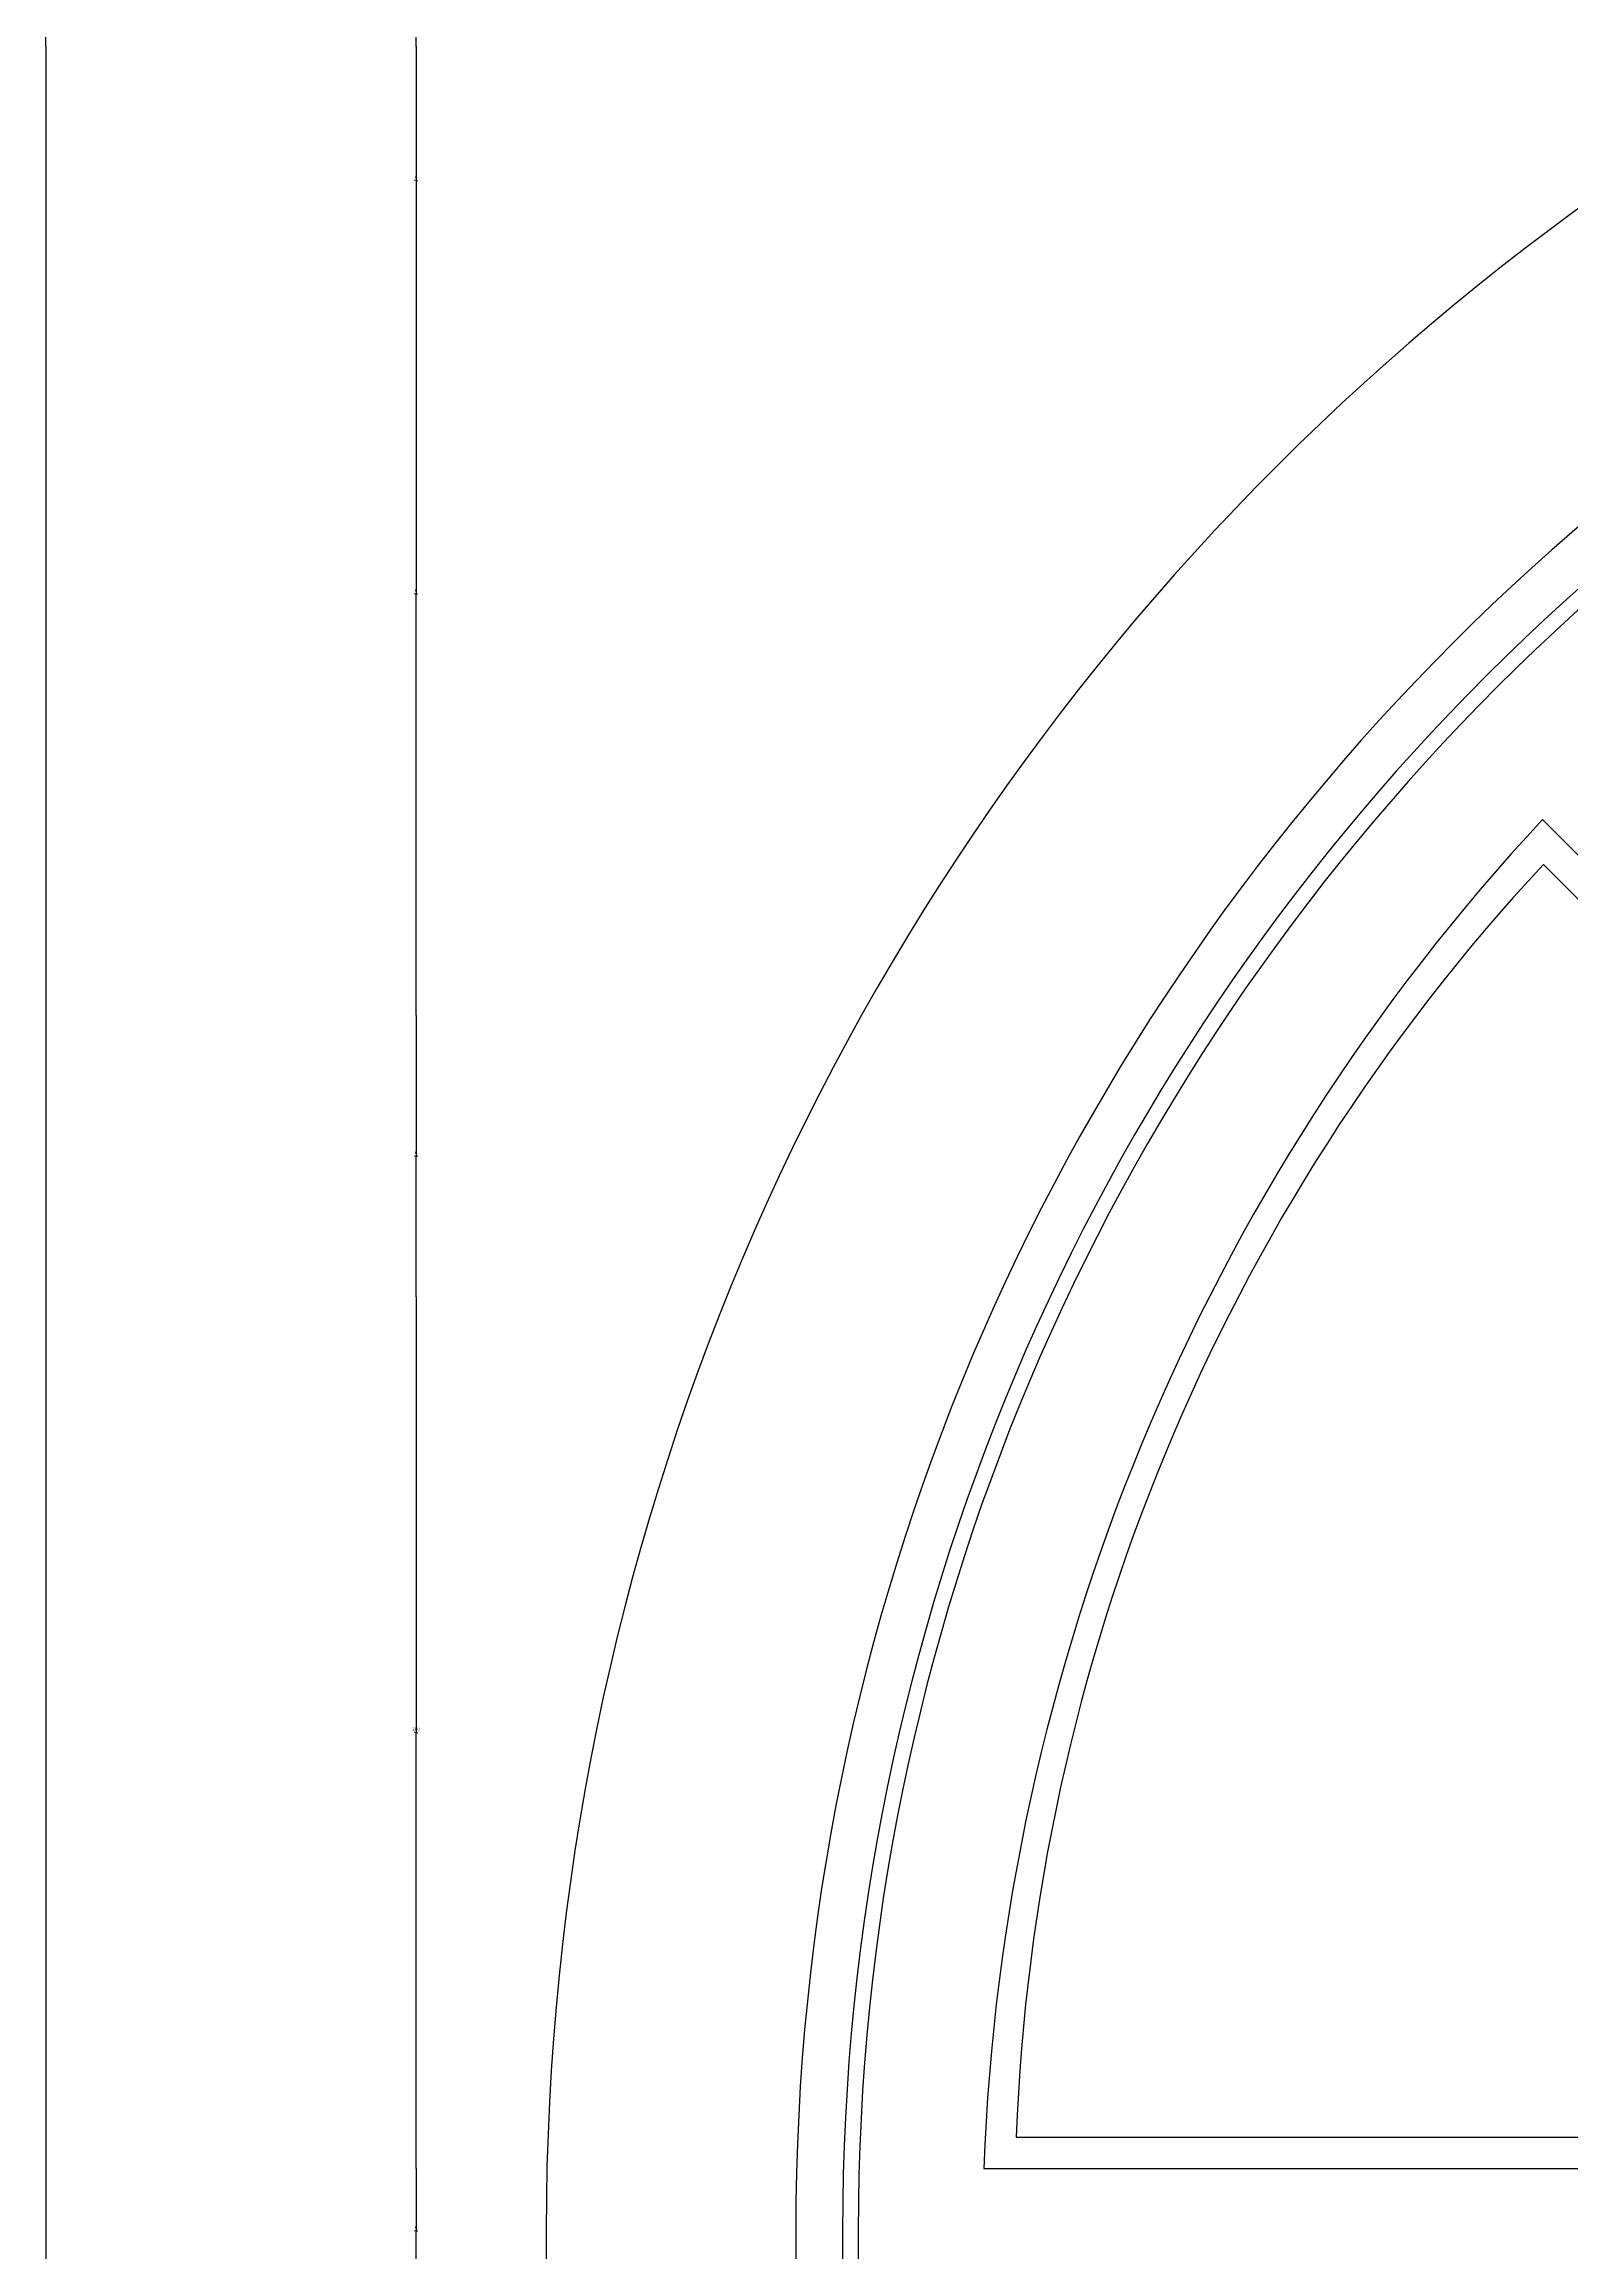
# Model space of a CAD drawing. Header units: metres. Extents: x 278 to 5235, y 197 to 7080.
# Drawn here: x 301 to 791, y 6017 to 6725 of the extents above; entities that cross this region are included whole.
import ezdxf

# ---------------------------------------------------------------- set-up
doc = ezdxf.new("R2010")
doc.units = ezdxf.units.M
for name, color, linetype in [('3', 3, 'Continuous'), ('4', 4, 'Continuous'), ('7', 7, 'Continuous'), ('BH', 3, 'Continuous'), ('DIM', 3, 'Continuous')]:
    doc.layers.add(name, color=color, linetype=linetype)
doc.dimstyles.get("Standard").update_dxf_attribs({"dimtxt": 2.5, "dimasz": 2.5, "dimexe": 1.25, "dimexo": 0.625, "dimtad": 1, "dimcen": 2.5, "dimazin": 3, "dimtfac": 1, "dimtmove": 0, "dimatfit": 3})

# ---------------------------------------------------------------- blocks, each defined once
blk = doc.blocks.new('*D48')
for p, q in [((420.47, 6823.92), (420.47, 6773.92)), ((420.22, 6773.92), (419.97, 6773.92)), ((420.47, 6723.92), (420.47, 6773.92)), ((420.47, 6773.92), (420.47, 6773.92)), ((420.72, 6773.92), (420.97, 6773.92))]:
    blk.add_line(p, q)
at = {"layer": 'Defpoints'}
for p in [(420.47, 6823.92), (420.47, 6773.92), (420.47, 6723.92)]:
    blk.add_point(p, dxfattribs=at)
at = {"layer": 'DIM', "insert": (420.47, 6775.045), "char_height": 1, "attachment_point": 5}
blk.add_mtext('0', dxfattribs=at)
blk = doc.blocks.new('*D49')
for p, q in [((420.47, 6723.92), (420.47, 6680.95)), ((420.22, 6680.95), (419.97, 6680.95)), ((420.47, 6683.62), (420.47, 6680.95)), ((420.47, 6680.95), (420.47, 6680.95)), ((420.72, 6680.95), (420.97, 6680.95))]:
    blk.add_line(p, q)
at = {"layer": 'Defpoints'}
for p in [(420.47, 6723.92), (420.47, 6683.62), (420.47, 6680.95)]:
    blk.add_point(p, dxfattribs=at)
at = {"layer": 'DIM', "insert": (420.47, 6682.075), "char_height": 1, "attachment_point": 5}
blk.add_mtext('0', dxfattribs=at)
blk = doc.blocks.new('*D50')
for p, q in [((314.14, 6823.92), (314.14, 6773.92)), ((305.45, 6773.92), (301.51, 6773.92)), ((301.76, 6723.92), (301.76, 6773.92)), ((314.39, 6773.92), (310.45, 6773.92))]:
    blk.add_line(p, q)
at = {"layer": 'Defpoints'}
for p in [(314.14, 6823.92), (314.14, 6773.92), (301.76, 6723.92)]:
    blk.add_point(p, dxfattribs=at)
at = {"layer": 'DIM', "insert": (307.95, 6773.92), "char_height": 1, "attachment_point": 5}
blk.add_mtext('12,38', dxfattribs=at)
blk = doc.blocks.new('*D52')
for p, q in [((301.76, 6723.92), (301.76, 5723.92)), ((301.51, 5723.92), (301.26, 5723.92)), ((301.76, 4723.92), (301.76, 5723.92)), ((301.76, 5723.92), (301.76, 5723.92)), ((302.01, 5723.92), (302.26, 5723.92))]:
    blk.add_line(p, q)
at = {"layer": 'Defpoints'}
for p in [(301.76, 6723.92), (301.76, 5723.92), (301.76, 4723.92)]:
    blk.add_point(p, dxfattribs=at)
at = {"layer": 'DIM', "insert": (301.76, 5725.045), "char_height": 1, "attachment_point": 5}
blk.add_mtext('0', dxfattribs=at)
blk = doc.blocks.new('*D74')
for p, q in [((420.47, 6413.41), (420.47, 6368.33)), ((420.22, 6368.33), (419.97, 6368.33)), ((420.47, 6323.25), (420.47, 6368.33)), ((420.47, 6368.33), (420.47, 6368.33)), ((420.72, 6368.33), (420.97, 6368.33))]:
    blk.add_line(p, q)
at = {"layer": 'Defpoints'}
for p in [(420.47, 6413.41), (420.47, 6368.33), (420.47, 6323.25)]:
    blk.add_point(p, dxfattribs=at)
at = {"layer": 'DIM', "insert": (420.47, 6369.455), "char_height": 1, "attachment_point": 5}
blk.add_mtext('0', dxfattribs=at)
blk = doc.blocks.new('*D75')
for p, q in [((420.47, 6323.25), (420.47, 6183.59)), ((420.22, 6183.59), (419.97, 6183.59)), ((420.47, 6043.92), (420.47, 6183.59)), ((420.47, 6183.59), (420.47, 6183.59)), ((420.72, 6183.59), (420.97, 6183.59))]:
    blk.add_line(p, q)
at = {"layer": 'Defpoints'}
for p in [(420.47, 6323.25), (420.47, 6183.59), (420.47, 6043.92)]:
    blk.add_point(p, dxfattribs=at)
at = {"layer": 'DIM', "insert": (420.47, 6184.715), "char_height": 1, "attachment_point": 5}
blk.add_mtext('280', dxfattribs=at)
blk = doc.blocks.new('*D76')
for p, q in [((420.47, 6043.92), (420.47, 6023.92)), ((420.22, 6023.92), (419.97, 6023.92)), ((420.47, 6003.92), (420.47, 6023.92)), ((420.47, 6023.92), (420.47, 6023.92)), ((420.72, 6023.92), (420.97, 6023.92))]:
    blk.add_line(p, q)
at = {"layer": 'Defpoints'}
for p in [(420.47, 6043.92), (420.47, 6023.92), (420.47, 6003.92)]:
    blk.add_point(p, dxfattribs=at)
at = {"layer": 'DIM', "insert": (420.47, 6025.045), "char_height": 1, "attachment_point": 5}
blk.add_mtext('0', dxfattribs=at)
blk = doc.blocks.new('*D77')
for p, q in [((420.47, 6683.62), (420.47, 6548.51)), ((420.22, 6548.51), (419.97, 6548.51)), ((420.47, 6413.41), (420.47, 6548.51)), ((420.47, 6548.51), (420.47, 6548.51)), ((420.72, 6548.51), (420.97, 6548.51))]:
    blk.add_line(p, q)
at = {"layer": 'Defpoints'}
for p in [(420.47, 6683.62), (420.47, 6548.51), (420.47, 6413.41)]:
    blk.add_point(p, dxfattribs=at)
at = {"layer": 'DIM', "insert": (420.47, 6549.635), "char_height": 1, "attachment_point": 5}
blk.add_mtext('0', dxfattribs=at)

msp = doc.modelspace()

# ---------------------------------------------------------------- hatches: boundary and pattern name
at = {"layer": 'BH'}
h = msp.add_hatch(dxfattribs=at)
h.set_pattern_fill('AR-RROOF', scale=600)
h.paths.add_polyline_path([(824.25, 6504.26), (1001.33, 6327.18, -0.16), (1232.17, 6422.8), (1232.17, 6673.23, 0.18)])
h.paths.add_polyline_path([(1523, 6327.18), (1700.08, 6504.26, 0.18), (1292.17, 6673.23), (1292.17, 6422.8, -0.16)])
h.paths.add_polyline_path([(1656.04, 6053.92), (1911.47, 6053.92, 0.18), (1742.51, 6461.84), (1565.43, 6284.75, -0.16)])
h.paths.add_polyline_path([(1657.17, 5413.92), (1912.17, 5413.92), (1912.17, 5993.92), (1657.17, 5993.92)])
h.paths.add_polyline_path([(1912.17, 5353.92), (1657.17, 5353.92), (1657.17, 4773.92), (1912.17, 4773.92)])
h.paths.add_polyline_path([(1547.17, 5353.92), (1292.17, 5353.92), (1292.17, 4773.92), (1547.17, 4773.92)])
h.paths.add_polyline_path([(1547.17, 5993.92), (1292.17, 5993.92), (1292.17, 5413.92), (1547.17, 5413.92)])
h.paths.add_polyline_path([(1232.17, 5993.92), (977.17, 5993.92), (977.17, 5413.92), (1232.17, 5413.92)])
h.paths.add_polyline_path([(1232.17, 6053.92), (1232.17, 6312.37, 0.36), (978.72, 6053.92)])
h.paths.add_polyline_path([(1292.17, 6053.92), (1545.61, 6053.92, 0.36), (1292.17, 6312.37)])
h.paths.add_polyline_path([(977.17, 5353.92), (977.17, 4773.92), (1232.17, 4773.92), (1232.17, 5353.92)])
h.paths.add_polyline_path([(867.17, 5353.92), (612.17, 5353.92), (612.17, 4773.92), (867.17, 4773.92)])
h.paths.add_polyline_path([(867.17, 5993.92), (612.17, 5993.92), (612.17, 5413.92), (867.17, 5413.92)])
h.paths.add_polyline_path([(781.82, 6461.84, 0.18), (612.86, 6053.92), (868.29, 6053.92, -0.16), (958.91, 6284.75)])

# ---------------------------------------------------------------- linework, layer by layer
at = {"layer": '3'}
for points in [[(557.17, 4718.92), (1967.17, 4718.92), (1967.17, 6023.92, 1), (557.17, 6023.92)], [(868.29, 6053.92, -0.16), (958.91, 6284.75), (781.82, 6461.84, 0.18), (612.86, 6053.92)]]:
    msp.add_lwpolyline(points, format="xyb", close=True, dxfattribs=at)
at = {"layer": '4'}
for points in [[(462.17, 4623.92), (2062.17, 4623.92), (2062.17, 6023.92, 1), (462.17, 6023.92), (462.17, 4623.92)], [(562.17, 4723.92), (1962.17, 4723.92), (1962.17, 6023.92, 1), (562.17, 6023.92)]]:
    msp.add_lwpolyline(points, format="xyb", close=True, dxfattribs=at)
at = {"layer": '7'}
for points in [[(542.17, 6023.92), (542.17, 4703.92), (1982.17, 4703.92), (1982.17, 6023.92, 1)], [(877.68, 6043.92, -0.17), (972.62, 6285.19), (781.55, 6476.26, 0.18), (602.47, 6043.92)]]:
    msp.add_lwpolyline(points, format="xyb", close=True, dxfattribs=at)

# ---------------------------------------------------------------- dimensions: what is measured, and where the dimension line sits
at = {"layer": 'DIM'}
for base, p1, p2, picture, middle in [((314.14, 6773.92), (314.14, 6823.92), (301.76, 6723.92), '*D50', (307.95, 6773.92)), ((420.47, 6773.92), (420.47, 6823.92), (420.47, 6723.92), '*D48', (420.47, 6775.045)), ((301.76, 5723.92), (301.76, 6723.92), (301.76, 4723.92), '*D52', (301.76, 5725.045)), ((420.47, 6680.95), (420.47, 6723.92), (420.47, 6683.62), '*D49', (420.47, 6682.075)), ((420.47, 6548.51), (420.47, 6683.62), (420.47, 6413.41), '*D77', (420.47, 6549.635)), ((420.47, 6368.33), (420.47, 6413.41), (420.47, 6323.25), '*D74', (420.47, 6369.455)), ((420.47, 6023.92), (420.47, 6043.92), (420.47, 6003.92), '*D76', (420.47, 6025.045))]:
    dim = msp.add_linear_dim(base=base, p1=p1, p2=p2, dimstyle='Standard', dxfattribs=at)
    dim.commit()
    dim.dimension.update_dxf_attribs({"geometry": picture, "text_midpoint": middle})
dim = msp.add_linear_dim(base=(420.47, 6183.59), p1=(420.47, 6323.25), p2=(420.47, 6043.92), text='280', dimstyle='Standard', dxfattribs=at)
dim.commit()
dim.dimension.update_dxf_attribs({"geometry": '*D75', "text_midpoint": (420.47, 6184.715)})

doc.saveas('drawing.dxf')
